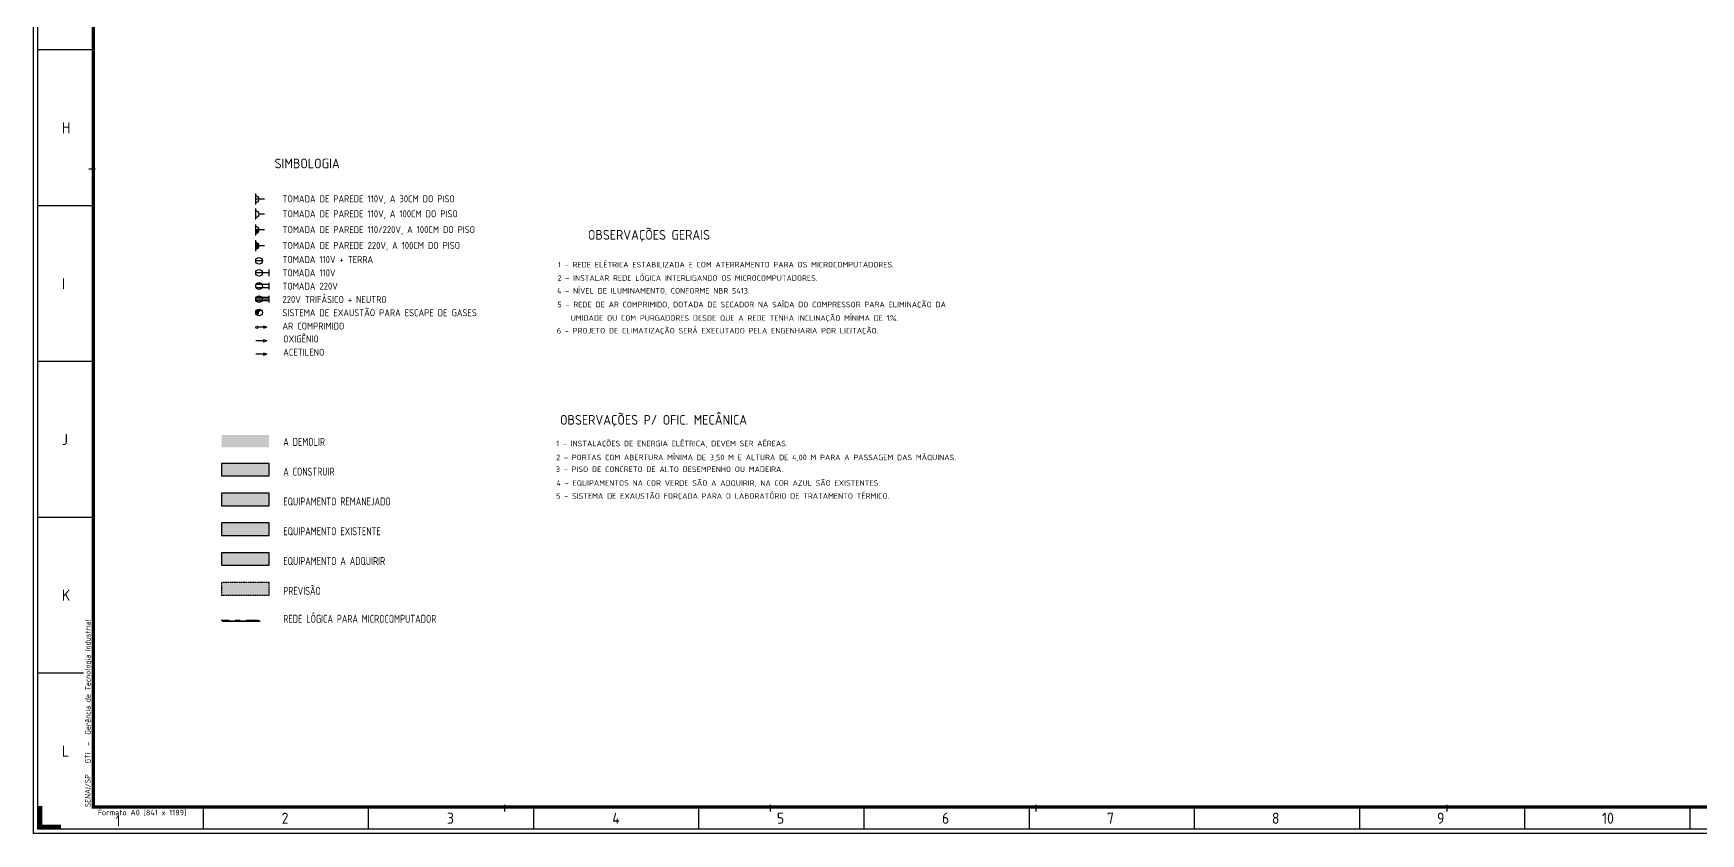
# Model space of a CAD drawing. Header units: millimetres. Extents: x 18768 to 1484868, y -11027 to 520152.
# Drawn here: x 656821 to 731816, y 100207 to 136195 of the extents above; entities that cross this region are included whole.
import ezdxf

# ---------------------------------------------------------------- set-up
doc = ezdxf.new("R2010")
doc.units = ezdxf.units.MM
for name, pattern in [('DASHDOT2', [0.5, 0.25, -0.125, 0, -0.125]), ('DIVIDE', [2.15, 1.5, -0.2, 0.05, -0.15, 0.05, -0.2]), ('HIDDEN2', [4.7625, 3.175, -1.5875])]:
    doc.linetypes.add(name, pattern=pattern)
for name, color, linetype in [('025', 3, 'Continuous'), ('035', 2, 'Continuous'), ('050', 166, 'Continuous'), ('100', 176, 'Continuous'), ('L018-SIMBOLO1', 3, 'Continuous'), ('L018-SIMBOLO3', 3, 'Continuous'), ('L025-CONTORNO', 7, 'Continuous'), ('L025-IMPLANTAÇÃO', 1, 'Continuous'), ('L025-PREVISÃO', 254, 'HIDDEN2'), ('L025-TEXTO', 7, 'Continuous'), ('L035-ARRANJO-ADQUIRIR', 102, 'Continuous'), ('L035-ARRANJO-EXISTENTE', 180, 'Continuous'), ('L035-ARRANJO-REMANEJADO', 200, 'Continuous'), ('L035-TEXTO', 40, 'Continuous')]:
    doc.layers.add(name, color=color, linetype=linetype)
doc.layers.add('L035-DEMOLIÇÃO', color=40, linetype='Continuous', plot=False)
doc.styles.add('ISO-CP--18', font='isocp.shx', dxfattribs={"width": 0.75, "height": 180})
doc.styles.add('ISO-CP--25', font='isocp.shx', dxfattribs={"height": 250})
doc.styles.add('ISO-CP--35', font='isocp.shx', dxfattribs={"height": 350})
doc.styles.add('ISO-CP--50', font='isocp.shx', dxfattribs={"height": 500})

# ---------------------------------------------------------------- blocks, each defined once
blk = doc.blocks.new('A0')
at = {"layer": '025'}
for points in [[(119300, 84500), (119300, 0), (0, 0), (0, 84500)], [(200, 84300), (119100, 84300), (119100, 200), (200, 200)]]:
    blk.add_lwpolyline(points, close=True, dxfattribs=at)
at = {"layer": '050'}
for p, q in [((2700, 35242), (200, 35242)), ((2700, 28234), (200, 28234)), ((2700, 21226), (200, 21226)), ((2700, 14218), (200, 14218)), ((2253, 7210), (200, 7210)), ((7631, 1200), (7631, 200)), ((15062, 1200), (15062, 200)), ((22493, 1200), (22493, 200)), ((29924, 1200), (29924, 200)), ((37355, 1200), (37355, 200)), ((44786, 1200), (44786, 200)), ((52217, 1200), (52217, 200)), ((59648, 1200), (59648, 200)), ((67079, 1200), (67079, 200)), ((74510, 1200), (74510, 200))]:
    blk.add_line(p, q, dxfattribs=at)
at = {"layer": '100'}
for p, q in [((2500, 29900), (2800, 29900)), ((2700, 29950), (2700, 29850)), ((2700, 29935), (2700, 29865)), ((21150, 1200), (21250, 1200)), ((21165, 1200), (21235, 1200)), ((21200, 1000), (21200, 1300)), ((33100, 1200), (33200, 1200)), ((33115, 1200), (33185, 1200)), ((33150, 1000), (33150, 1300)), ((45050, 1200), (45150, 1200)), ((45065, 1200), (45135, 1200)), ((45100, 1000), (45100, 1300)), ((63550, 1200), (63650, 1200)), ((63565, 1200), (63635, 1200)), ((63600, 1000), (63600, 1300))]:
    blk.add_line(p, q, dxfattribs=at)
at = {"layer": '100', "const_width": 140}
blk.add_lwpolyline([(2700, 83300), (118100, 83300), (118100, 1200), (2700, 1200)], close=True, dxfattribs=at)
at = {"layer": '100', "const_width": 200}
blk.add_lwpolyline([(1250, 300), (300, 300), (300, 1250)], dxfattribs=at)
at = {"layer": '025', "style": 'ISO-CP--25'}
blk.add_text('Formato A0 [841 x 1189]', height=250, dxfattribs=at).set_placement((2888, 824))
at = {"layer": '035', "style": 'ISO-CP--35', "oblique": 5, "width": 0.9}
blk.add_text('SENAI/SP   GTI  -  Gerência de Tecnologia Industrial', height=250, rotation=90, dxfattribs=at).set_placement((2574, 1180))
at = {"layer": '050', "style": 'ISO-CP--50'}
for s, p in [('H', (1283, 31492)), ('I', (1283, 24481)), ('J', (1283, 17477)), ('K', (1283, 10472)), ('L', (1287, 3458)), ('1', (3699, 322)), ('2', (11167, 443)), ('3', (18604, 443)), ('4', (26041, 443)), ('5', (33445, 443)), ('6', (40870, 443)), ('7', (48290, 443)), ('8', (55711, 443)), ('9', (63137, 443)), ('10', (70560, 443))]:
    blk.add_text(s, height=500, dxfattribs=at).set_placement(p)

msp = doc.modelspace()

# ---------------------------------------------------------------- hatches: boundary and pattern name
at = {"layer": 'L018-SIMBOLO1'}
for points in [[(666971.861, 127354.961), (666821.861, 127354.961), (666821.861, 127204.961, 0.414213562)], [(666821.861, 126793.064), (666821.861, 126493.064, 1)]]:
    msp.add_hatch(color=256, dxfattribs=at).paths.add_polyline_path(points)
at = {"layer": 'L018-SIMBOLO3'}
h = msp.add_hatch(color=180, dxfattribs=at)
edge = h.paths.add_edge_path()
edge.add_arc((666971.861, 123643.052), 150, 45, 225)
edge.add_arc((666896.861, 123611.986), 81.179, 247.5, 382.5)
edge.add_arc((667046.861, 123674.118), 81.179, 67.5, 202.5, ccw=False)
at = {"layer": 'L025-IMPLANTAÇÃO'}
msp.add_hatch(color=256, dxfattribs=at).paths.add_polyline_path([(665285.433, 116856.828), (665285.433, 116292.934), (667421.861, 116292.934), (667421.861, 116856.828)])
at = {"layer": 'L025-PREVISÃO'}
msp.add_hatch(color=256, dxfattribs=at).paths.add_polyline_path([(665285.433, 111497.348), (665285.433, 110933.454), (667421.861, 110933.454), (667421.861, 111497.348)])
at = {"layer": 'L035-ARRANJO-ADQUIRIR'}
msp.add_hatch(color=256, dxfattribs=at).paths.add_polyline_path([(665285.433, 112837.218), (665285.433, 112273.324), (667421.861, 112273.324), (667421.861, 112837.218)])
at = {"layer": 'L035-ARRANJO-EXISTENTE'}
msp.add_hatch(color=256, dxfattribs=at).paths.add_polyline_path([(665285.433, 114177.088), (665285.433, 113613.194), (667421.861, 113613.194), (667421.861, 114177.088)])
at = {"layer": 'L035-ARRANJO-REMANEJADO'}
msp.add_hatch(color=256, dxfattribs=at).paths.add_polyline_path([(665285.433, 115516.958), (665285.433, 114953.064), (667421.861, 114953.064), (667421.861, 115516.958)])
at = {"layer": 'L035-DEMOLIÇÃO'}
msp.add_hatch(color=256, dxfattribs=at).paths.add_polyline_path([(665285.433, 118135.247), (665285.433, 117571.352), (667421.861, 117571.352), (667421.861, 118135.247)])

# ---------------------------------------------------------------- linework, layer by layer
at = {"layer": 'L018-SIMBOLO1'}
for p, q in [((666821.861, 128491.522), (666821.861, 128991.522)), ((667221.861, 128741.522), (666821.861, 128741.522)), ((666821.861, 127816.857), (666821.861, 128316.857)), ((666821.861, 127104.961), (666821.861, 127604.961)), ((667221.861, 128066.857), (666971.861, 128066.857)), ((667221.861, 127354.961), (666821.861, 127354.961)), ((666821.861, 126393.064), (666821.861, 126893.064)), ((667221.861, 126643.064), (666971.861, 126643.064)), ((667121.861, 125961.874), (666821.861, 125961.874)), ((667421.861, 125427.556), (666821.861, 125427.556)), ((667421.861, 125277.556), (667421.861, 125577.556)), ((667421.861, 124907.722), (666841.957, 124907.722)), ((667421.861, 124757.722), (666841.957, 124757.722)), ((667421.861, 124682.722), (667421.861, 124982.722)), ((667421.861, 124237.887), (666821.861, 124237.887)), ((667421.861, 124312.887), (666841.957, 124312.887)), ((667421.861, 124162.887), (666841.957, 124162.887)), ((667421.861, 124087.887), (667421.861, 124387.887))]:
    msp.add_line(p, q, dxfattribs=at)
at = {"layer": 'L018-SIMBOLO1', "color": 4, "linetype": 'DASHDOT2'}
msp.add_line((667021.686, 109789.577, -79.49), (665265.476, 109789.577), dxfattribs=at)
at = {"layer": 'L018-SIMBOLO1', "color": 6, "linetype": 'DIVIDE'}
msp.add_line((667021.686, 109739.577, -79.557), (665315.476, 109739.577, -3.478), dxfattribs=at)
at = {"layer": 'L018-SIMBOLO1'}
for centre in [(666971.861, 125961.874), (666971.861, 125427.556), (666971.861, 124832.722), (666971.861, 124237.887)]:
    msp.add_circle(centre, 150, dxfattribs=at)
for centre in [(666821.861, 128741.522), (666821.861, 128066.857), (666821.861, 127354.961), (666821.861, 126643.064)]:
    msp.add_arc(centre, 150, 270, 90, dxfattribs=at)
at = {"layer": 'L018-SIMBOLO3'}
for p, q in [((667321.861, 122978.475), (667171.861, 123028.475)), ((667171.861, 122362.695), (666821.861, 122362.695)), ((667321.861, 122978.475), (666921.861, 122978.475)), ((667321.861, 122978.475), (667171.861, 122928.475)), ((667321.861, 122362.695), (667171.861, 122412.695)), ((667171.861, 122412.695), (667171.861, 122312.695)), ((667321.861, 122362.695), (667171.861, 122312.695)), ((667171.861, 121764.836), (666821.861, 121764.836)), ((667171.861, 121814.836), (667171.861, 121714.836)), ((667321.861, 121764.836), (667171.861, 121814.836)), ((667321.861, 121764.836), (667171.861, 121714.836))]:
    msp.add_line(p, q, dxfattribs=at)
msp.add_lwpolyline([(667321.861, 121764.836, 0, 100, 0), (667171.861, 121764.836, 100, 100, 0)], format="xyseb", dxfattribs=at)
at = {"layer": 'L018-SIMBOLO3', "color": 180}
msp.add_circle((666971.861, 123643.052), 150, dxfattribs=at)
at = {"layer": 'L018-SIMBOLO3'}
msp.add_circle((666871.861, 122978.475), 50, dxfattribs=at)
at = {"layer": 'L025-IMPLANTAÇÃO'}
msp.add_lwpolyline([(665285.433, 116292.934), (667421.861, 116292.934), (667421.861, 116856.828), (665285.433, 116856.828)], close=True, dxfattribs=at)
at = {"layer": 'L025-PREVISÃO'}
msp.add_lwpolyline([(665285.433, 110933.454), (667421.861, 110933.454), (667421.861, 111497.348), (665285.433, 111497.348)], close=True, dxfattribs=at)
at = {"layer": 'L035-ARRANJO-ADQUIRIR'}
msp.add_lwpolyline([(665285.433, 112273.324), (667421.861, 112273.324), (667421.861, 112837.218), (665285.433, 112837.218)], close=True, dxfattribs=at)
at = {"layer": 'L035-ARRANJO-EXISTENTE'}
msp.add_lwpolyline([(665285.433, 113613.194), (667421.861, 113613.194), (667421.861, 114177.088), (665285.433, 114177.088)], close=True, dxfattribs=at)
at = {"layer": 'L035-ARRANJO-REMANEJADO'}
msp.add_lwpolyline([(665285.433, 114953.064), (667421.861, 114953.064), (667421.861, 115516.958), (665285.433, 115516.958)], close=True, dxfattribs=at)

# ---------------------------------------------------------------- block references
at = {"layer": 'L025-CONTORNO'}
msp.add_blockref('A0', (656821.186, 100206.522), dxfattribs=at)

# ---------------------------------------------------------------- texts
at = {"layer": 'L025-TEXTO', "style": 'ISO-CP--25'}
for s, height, p in [('TOMADA DE PAREDE 110V, A 30CM DO PISO', 312.5, (668031.336, 128599.035)), ('TOMADA DE PAREDE 110V, A 100CM DO PISO', 312.5, (668031.336, 127924.371)), ('TOMADA DE PAREDE 110/220V, A 100CM DO PISO', 312.5, (668031.336, 127212.474)), ('TOMADA DE PAREDE 220V, A 100CM DO PISO', 312.5, (668031.336, 126500.577)), ('TOMADA 110V + TERRA', 312.5, (668027.182, 125869.465)), ('1 - REDE ELÉTRICA ESTABILIZADA E COM ATERRAMENTO PARA OS MICROCOMPUTADORES.', 250, (680419.76, 125668.912)), ('TOMADA 110V', 312.5, (668027.182, 125269.465)), ('2 - INSTALAR REDE LÓGICA INTERLIGANDO OS MICROCOMPUTADORES.', 250, (680397.916, 125064.98)), ('TOMADA 220V', 312.5, (668027.182, 124669.465)), ('4 - NÍVEL DE ILUMINAMENTO, CONFORME NBR 5413.', 250, (680376.883, 124493.24)), ('220V TRIFÁSICO + NEUTRO', 312.5, (668027.182, 124069.465)), ('SISTEMA DE EXAUSTÃO PARA ESCAPE DE GASES', 312.5, (668027.182, 123474.63)), ('5 - REDE DE AR COMPRIMIDO, DOTADA DE SECADOR NA SAÍDA DO COMPRESSOR PARA ELIMINAÇÃO DA', 250, (680392.339, 123875.347)), ('AR COMPRIMIDO', 312.5, (668027.182, 122874.63)), ('6 - PROJETO DE CLIMATIZAÇÃO SERÁ EXECUTADO PELA ENGENHARIA POR LICITAÇÃO.', 250, (680368.768, 122697.718)), ('UMIDADE OU COM PURGADORES DESDE QUE A REDE TENHA INCLINAÇÃO MÍNIMA DE 1%.', 250, (680992.051, 123267.261)), ('OXIGÊNIO', 312.5, (668060.849, 122297.646)), ('ACETILENO', 312.5, (668060.849, 121697.646)), ('1 - INSTALAÇÕES DE ENERGIA ELÉTRICA, DEVEM SER AÉREAS.', 250, (680337.071, 117624.621)), ('2 - PORTAS COM ABERTURA MÍNIMA DE 3,50 M E ALTURA DE 4,00 M PARA A PASSAGEM DAS MÁQUINAS.', 250, (680337.071, 116999.907)), ('3 - PISO DE CONCRETO DE ALTO DESEMPENHO OU MADEIRA.', 250, (680324.575, 116467.763)), ('5 - SISTEMA DE EXAUSTÃO FORÇADA PARA O LABORATÓRIO DE TRATAMENTO TÉRMICO.', 250, (680336.702, 115264.224)), ('4 - EQUIPAMENTOS NA COR VERDE SÃO A ADQUIRIR, NA COR AZUL SÃO EXISTENTES.', 250, (680355.923, 115847.163))]:
    msp.add_text(s, height=height, dxfattribs=at).set_placement(p)
at = {"layer": 'L025-TEXTO', "style": 'ISO-CP--18', "width": 0.75}
for s, p in [('A DEMOLIR', (668061.741, 117644.192)), ('A CONSTRUIR', (668061.741, 116304.322)), ('EQUIPAMENTO REMANEJADO', (668061.741, 114964.452)), ('EQUIPAMENTO EXISTENTE', (668061.741, 113624.582)), ('EQUIPAMENTO A ADQUIRIR', (668061.741, 112284.712)), ('PREVISÃO', (668061.741, 110944.842)), ('REDE LÓGICA PARA MICROCOMPUTADOR', (668061.741, 109687.306))]:
    msp.add_text(s, height=360, dxfattribs=at).set_placement(p)
at = {"layer": 'L035-TEXTO', "style": 'ISO-CP--35'}
for s, p in [('SIMBOLOGIA', (667674.817, 130126.317)), ('OBSERVAÇÕES GERAIS', (681764.822, 126915.779)), ('OBSERVAÇÕES P/ OFIC. MECÂNICA', (680511.821, 118595.443))]:
    msp.add_text(s, height=437.5, dxfattribs=at).set_placement(p)

doc.saveas('drawing.dxf')
